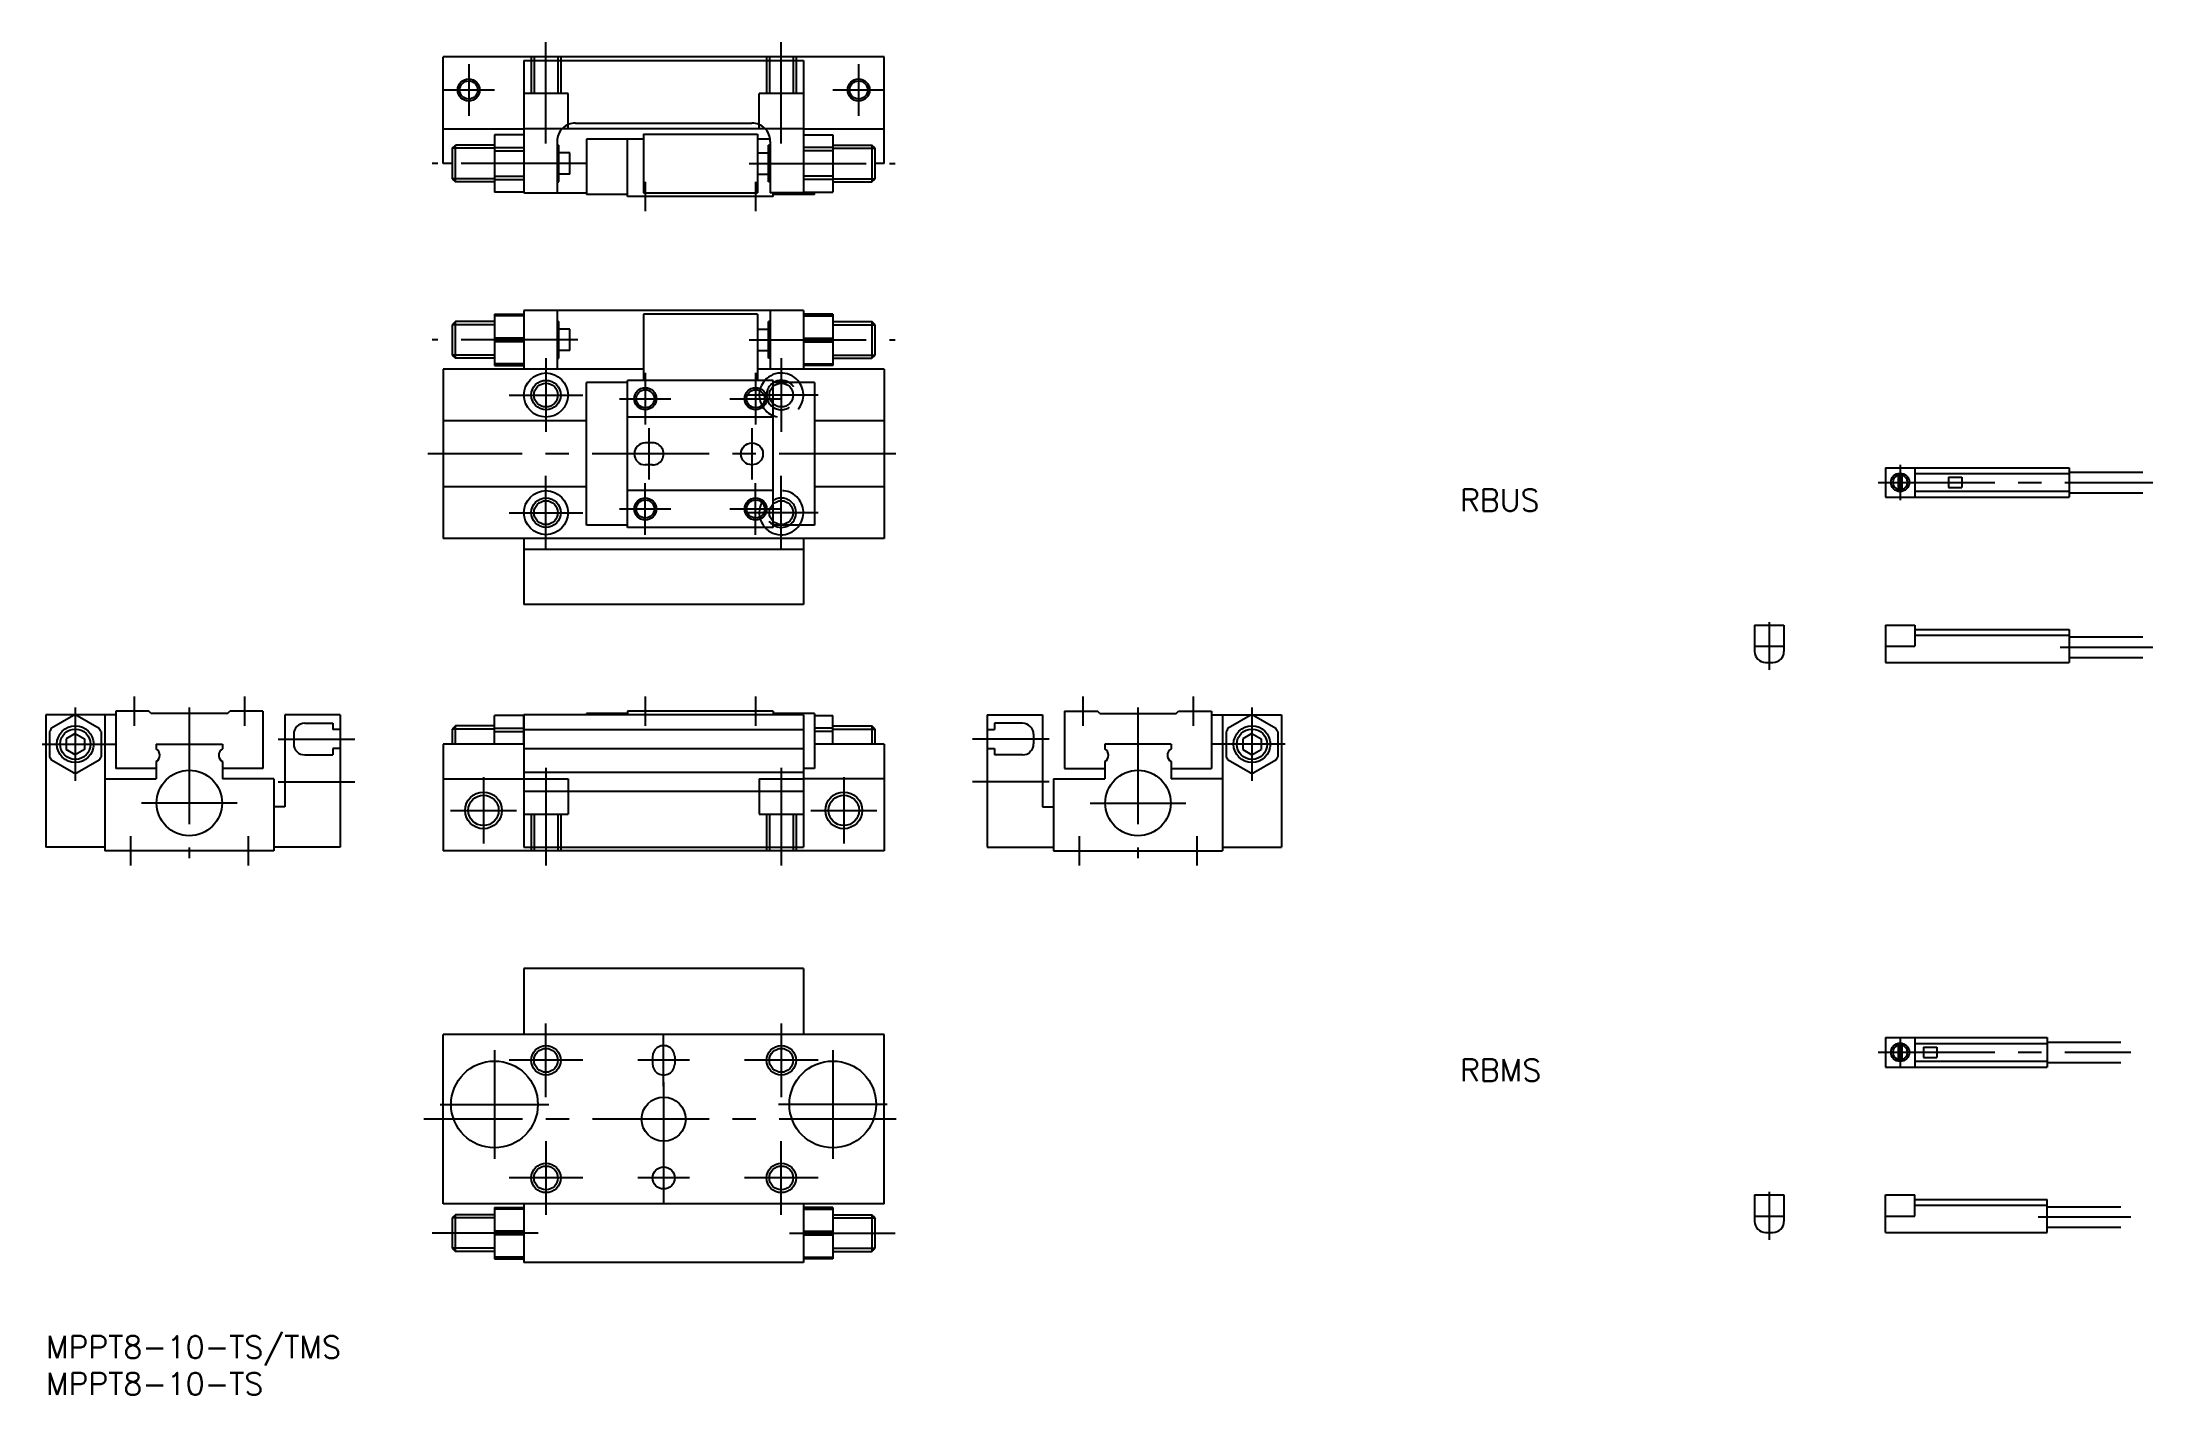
# Model space of a CAD drawing. Extents: x -1 to 286, y -8 to 176.
import ezdxf

# ---------------------------------------------------------------- set-up
doc = ezdxf.new("R2010")
doc.units = 0
doc.header["$LTSCALE"] = 0.5
doc.linetypes.add('CENTER', pattern=[50.8, 31.75, -6.35, 6.35, -6.35])
doc.linetypes.add('DASHED', pattern=[19.05, 12.7, -6.35])
for name, color, linetype in [('MSM_CENTER', 1, 'CENTER'), ('MSM_CONTINUOUS', 7, 'CONTINUOUS'), ('MSM_DASHED', 4, 'DASHED'), ('MSM_NARROW', 5, 'CONTINUOUS'), ('MSM_PART_NUMBER', 7, 'CONTINUOUS')]:
    doc.layers.add(name, color=color, linetype=linetype)
doc.styles.get("Standard").update_dxf_attribs({"font": 'txt.shx', "height": 3, "bigfont": 'bigfont.shx'})

# ---------------------------------------------------------------- blocks, each defined once
blk = doc.blocks.new('*U3')
at = {"layer": 'MSM_PART_NUMBER'}
blk.add_text('MPPT8-10-TS/TMS', height=3, dxfattribs=at).set_placement((0, -3))
blk = doc.blocks.new('*U4')
at = {"layer": 'MSM_PART_NUMBER'}
blk.add_text('MPPT8-10-TS', height=3, dxfattribs=at).set_placement((0, -8))
blk = doc.blocks.new('*U6')
at = {"layer": 'MSM_PART_NUMBER'}
blk.add_text('RBMS', height=3, dxfattribs=at).set_placement((192.289459, 34.67411))
blk = doc.blocks.new('*U7')
at = {"layer": 'MSM_PART_NUMBER'}
blk.add_text('RBUS', height=3, dxfattribs=at).set_placement((192.289459, 112.200919))

msp = doc.modelspace()

# ---------------------------------------------------------------- linework, layer by layer
at = {"layer": 'MSM_CENTER'}
for p, q in [((68.00003, 162.2), (68.00003, 176)), ((100.000031, 162.2), (100.000031, 176)), ((57.5, 173), (57.5, 166)), ((110.5, 173), (110.5, 166)), ((54, 169.5), (61, 169.5)), ((107, 169.5), (114, 169.5)), ((72.35263, 159.49997), (52.53128, 159.49997)), ((95.647339, 159.49997), (115.468689, 159.49997)), ((81.500008, 157), (81.500008, 153)), ((96.500008, 157), (96.500008, 153)), ((72.35263, 135.5), (52.53128, 135.5)), ((95.647339, 135.5), (115.468689, 135.5)), ((68.00003, 132.99998), (68.00003, 123)), ((100, 132.99998), (100, 123)), ((81.500015, 131), (81.500015, 124)), ((96.500015, 131), (96.500015, 124)), ((63.00003, 128), (73.00003, 128)), ((78.000015, 127.5), (85.000015, 127.5)), ((93.000015, 127.5), (100.000015, 127.5)), ((105, 128), (95, 128)), ((82.000015, 123.5), (82.000015, 116.5)), ((96.000015, 123.5), (96.000015, 116.5)), ((115.571106, 120), (51.93793, 120)), ((252.125182, 118.517241), (252.125182, 113.717241)), ((68.00003, 107), (68.00003, 117)), ((81.500015, 109), (81.500015, 116)), ((96.500015, 109), (96.500015, 116)), ((100, 107), (100, 117)), ((249.125179, 116.117241), (286.488868, 116.117241)), ((63.00003, 112), (73.00003, 112)), ((78.000015, 112.5), (85.000015, 112.5)), ((93.000015, 112.5), (100.000015, 112.5)), ((105, 112), (95, 112)), ((234.331769, 97.117241), (234.331769, 90.617241)), ((273.895064, 93.717239), (286.488868, 93.717239)), ((12, 87), (12, 83)), ((27, 87), (27, 83)), ((81.500008, 87), (81.500008, 83)), ((96.500008, 87), (96.500008, 83)), ((141, 87), (141, 83)), ((156, 87), (156, 83)), ((3.99997, 85.500008), (3.99997, 75.499992)), ((19.5, 85.486794), (19.5, 64.993584)), ((148.5, 85.486794), (148.5, 64.993584)), ((164.000031, 85.500008), (164.000031, 75.499992)), ((-0.50003, 80.500008), (9.49997, 80.500008)), ((31.60001, 81.20002), (42, 81.20002)), ((136.399994, 81.20002), (126, 81.20002)), ((168.500031, 80.500008), (158.500031, 80.500008)), ((31.60001, 75.400017), (42, 75.400017)), ((59.5, 76), (59.5, 67)), ((68.00003, 77.300003), (68.00003, 64)), ((100.000031, 77.300003), (100.000031, 64)), ((108.5, 76), (108.5, 67)), ((136.399994, 75.400017), (126, 75.400017)), ((26, 72.5), (13, 72.5)), ((142, 72.5), (155, 72.5)), ((55, 71.5), (64, 71.5)), ((104, 71.5), (113, 71.5)), ((11.5, 68), (11.5, 64)), ((27.5, 68), (27.5, 64)), ((140.5, 68), (140.5, 64)), ((156.5, 68), (156.5, 64)), ((68, 32.5), (68, 42.5)), ((84, 34.000004), (84, 41.000004)), ((100, 42.5), (100, 32.5)), ((252.125182, 40.590433), (252.125182, 36.590433)), ((61, 38.900002), (61, 24.099998)), ((73, 37.5), (63, 37.5)), ((87.5, 37.500004), (80.5, 37.500004)), ((105, 37.5), (95, 37.5)), ((107.000031, 38.900002), (107.000031, 24.099998)), ((249.146959, 38.590433), (283.488868, 38.590433)), ((84.000015, 34.540001), (84.000015, 24.459999)), ((115.599457, 29.5), (51.36983, 29.5)), ((53.59999, 31.5), (68.39999, 31.5)), ((114.400024, 31.5), (99.600037, 31.5)), ((68, 26.5), (68, 16.5)), ((100, 16.5), (100, 26.5)), ((84, 24.999996), (84, 17.999996)), ((73, 21.5), (63, 21.5)), ((87.5, 21.499996), (80.5, 21.499996)), ((105, 21.5), (95, 21.5)), ((234.331769, 19.590433), (234.331769, 13.090433)), ((270.895064, 16.190443), (283.488868, 16.190443)), ((66.91556, 14), (52.53128, 14)), ((101.117874, 14), (115.468689, 14))]:
    msp.add_line(p, q, dxfattribs=at)
at = {"layer": 'MSM_CONTINUOUS'}
for p, q in [((54, 159.5), (54, 174)), ((114, 174), (54, 174)), ((64.99998, 173.5), (64.99998, 155.5)), ((64.99998, 173.5), (102.999985, 173.5)), ((102.999985, 173.5), (102.999985, 155.5)), ((114, 159.5), (114, 174)), ((54, 164.2), (64.99998, 164.2)), ((97.832993, 164.2), (70.16698, 164.2)), ((71.99998, 164.99997), (95.999985, 164.99997)), ((102.999985, 164.2), (114, 164.2)), ((55.25, 161.567), (55.683, 162)), ((55.25, 161.567), (55.25, 157.433)), ((55.683, 157), (55.683, 162)), ((61, 162), (55.683, 162)), ((60.99998, 163.39998), (60.99998, 155.59996)), ((64.99998, 163.39998), (60.99998, 163.39998)), ((60.99998, 161.67076), (64.99998, 161.67076)), ((60.99998, 161.22049), (64.99998, 161.22049)), ((69.49998, 162.49997), (69.49998, 155.5)), ((69.49998, 161.99997), (69.75, 161.99997)), ((69.75, 156.99997), (69.75, 161.99997)), ((71.25, 160.94997), (69.75, 160.94997)), ((71.25, 158.04997), (71.25, 160.94997)), ((73.50002, 162.8), (73.50002, 155.3)), ((81.250015, 162.8), (73.50002, 162.8)), ((79.100006, 155), (79.100006, 162.8)), ((81.250015, 163.49998), (81.250015, 155.49998)), ((81.250015, 163.49998), (96.750031, 163.49998)), ((96.750031, 163.49998), (96.750031, 155.49998)), ((98.481918, 162.8), (96.750031, 162.8)), ((96.750031, 160.94997), (98.250031, 160.94997)), ((98.250031, 156.99997), (98.250031, 161.99997)), ((98.500046, 161.99997), (98.250031, 161.99997)), ((98.499985, 162.49997), (98.499985, 155.5)), ((102.999985, 163.39998), (106.999985, 163.39998)), ((106.999985, 161.67076), (102.999985, 161.67076)), ((106.999985, 161.22049), (102.999985, 161.22049)), ((106.999985, 163.39998), (106.999985, 155.59996)), ((107.000005, 162), (112.317005, 162)), ((112.317005, 162), (112.317005, 157)), ((112.750005, 161.567), (112.317005, 162)), ((112.750005, 157.433), (112.750005, 161.567)), ((55.25, 159.5), (54, 159.5)), ((71.25, 158.04997), (69.75, 158.04997)), ((73.50002, 159.5), (71.25, 159.5)), ((96.750031, 158.04997), (98.250031, 158.04997)), ((114, 159.5), (112.749985, 159.5)), ((55.25, 157.433), (55.683, 157)), ((61, 157), (55.683, 157)), ((60.99998, 157.77945), (64.99998, 157.77945)), ((60.99998, 157.32913), (64.99998, 157.32913)), ((64.99998, 155.59996), (60.99998, 155.59996)), ((64.99998, 155.5), (73.50002, 155.5)), ((69.49998, 156.99997), (69.75, 156.99997)), ((79.100006, 155.3), (73.50002, 155.3)), ((98.900009, 155), (79.100006, 155)), ((81.250015, 155.49998), (96.750031, 155.49998)), ((98.500046, 156.99997), (98.250031, 156.99997)), ((102.999985, 155.5), (98.499985, 155.5)), ((98.900009, 155), (98.900009, 155.5)), ((104.500015, 155.3), (98.900009, 155.3)), ((106.999985, 157.77945), (102.999985, 157.77945)), ((106.999985, 157.32913), (102.999985, 157.32913)), ((102.999985, 155.59996), (106.999985, 155.59996)), ((104.500015, 155.3), (104.500015, 155.59996)), ((107.000005, 157), (112.317005, 157)), ((112.317005, 157), (112.750005, 157.433)), ((55.683, 138), (55.25, 137.567)), ((55.683, 133), (55.683, 138)), ((61, 138), (55.683, 138)), ((60.99998, 139), (64.99998, 139)), ((60.99998, 139), (60.99998, 132)), ((64.99998, 138.755), (60.99998, 138.755)), ((64.99998, 139.5), (64.99998, 131.5)), ((102.999985, 139.5), (64.99998, 139.5)), ((69.49998, 139.5), (69.49998, 131.5)), ((69.49998, 138), (69.75, 138)), ((69.75, 133), (69.75, 138)), ((81.250015, 139), (81.250015, 130)), ((96.750031, 139), (81.250015, 139)), ((96.750031, 139), (96.750031, 130)), ((98.250031, 133), (98.250031, 138)), ((98.500046, 138), (98.250031, 138)), ((98.499985, 139.5), (98.499985, 131.5)), ((102.999985, 139.5), (102.999985, 131.5)), ((106.999985, 139), (102.999985, 139)), ((102.999985, 138.755), (106.999985, 138.755)), ((106.999985, 139), (106.999985, 132)), ((107.000005, 138), (112.317005, 138)), ((112.317005, 138), (112.317005, 133)), ((112.750005, 137.567), (112.317005, 138)), ((55.25, 137.567), (55.25, 133.433)), ((64.99998, 135.745), (60.99998, 135.745)), ((64.99998, 135.255), (60.99998, 135.255)), ((71.25, 136.95), (69.75, 136.95)), ((71.25, 134.05), (71.25, 136.95)), ((96.750031, 136.95), (98.250031, 136.95)), ((102.999985, 135.745), (106.999985, 135.745)), ((102.999985, 135.255), (106.999985, 135.255)), ((112.750005, 133.433), (112.750005, 137.567)), ((55.25, 133.433), (55.683, 133)), ((61, 133), (55.683, 133)), ((64.99998, 132.245), (60.99998, 132.245)), ((69.49998, 133), (69.75, 133)), ((71.25, 134.05), (69.75, 134.05)), ((96.750031, 134.05), (98.250031, 134.05)), ((98.500046, 133), (98.250031, 133)), ((102.999985, 132.245), (106.999985, 132.245)), ((107.000005, 133), (112.317005, 133)), ((112.317005, 133), (112.750005, 133.433)), ((54, 131.5), (54, 108.5)), ((81.250015, 131.5), (54, 131.5)), ((60.99998, 132), (64.99998, 132)), ((73.50002, 110.3), (73.50002, 129.70001)), ((79.100006, 129.70001), (73.50002, 129.70001)), ((79.100006, 110), (79.100006, 130)), ((98.900024, 130), (79.100006, 130)), ((114, 131.5), (96.750031, 131.5)), ((98.900009, 110), (98.900009, 130)), ((104.500015, 129.70001), (98.900009, 129.70001)), ((106.999985, 132), (102.999985, 132)), ((104.500015, 129.70001), (104.500015, 110.3)), ((114, 131.5), (114, 108.5)), ((73.50002, 124.5), (54, 124.5)), ((98.900009, 125.00002), (79.100006, 125.00002)), ((114, 124.5), (104.500015, 124.5)), ((82.500015, 121.5), (81.500015, 121.5)), ((82.500015, 118.5), (81.500015, 118.5)), ((250.125182, 118.117241), (250.125182, 114.117241)), ((250.125182, 118.117241), (275.125182, 118.117241)), ((254.125174, 118.117241), (254.125174, 114.117241)), ((275.125182, 118.117241), (275.125182, 114.117241)), ((73.50002, 115.5), (54, 115.5)), ((98.900009, 115.00002), (79.100006, 115.00002)), ((114, 115.5), (104.500015, 115.5)), ((251.875182, 117.341991), (251.875182, 114.892491)), ((252.375182, 117.341991), (252.375182, 114.892491)), ((254.125174, 117.317241), (275.125182, 117.317241)), ((254.125174, 114.917231), (275.125182, 114.917231)), ((258.725181, 116.817241), (260.525184, 116.817241)), ((258.725181, 116.817241), (258.725181, 115.417231)), ((258.725181, 115.417231), (260.525184, 115.417231)), ((260.525184, 116.817241), (260.525184, 115.417231)), ((275.125182, 117.517231), (285.125182, 117.517231)), ((250.125182, 114.117241), (275.125182, 114.117241)), ((275.125182, 114.717241), (285.125182, 114.717241)), ((79.100006, 110.3), (73.50002, 110.3)), ((98.900009, 110), (79.100006, 110)), ((104.500015, 110.3), (98.900009, 110.3)), ((114, 108.5), (54, 108.5)), ((65, 108.5), (65, 99.5)), ((103, 107), (65, 107)), ((103, 108.5), (103, 99.5)), ((103, 99.5), (65, 99.5)), ((232.331769, 96.717239), (232.331769, 93.117241)), ((232.331769, 96.717239), (236.331769, 96.717239)), ((236.331769, 96.717239), (236.331769, 93.117241)), ((250.125182, 96.717239), (254.125174, 96.717239)), ((250.125182, 96.717239), (250.125182, 91.617241)), ((254.125174, 96.717239), (254.125174, 93.817246)), ((254.125174, 96.117241), (275.125182, 96.117241)), ((254.125174, 95.317246), (275.125182, 95.317246)), ((275.125182, 96.117241), (275.125182, 91.617241)), ((275.125182, 95.117241), (285.125182, 95.117241)), ((232.331769, 93.817246), (236.331769, 93.817246)), ((250.125182, 93.817246), (254.125174, 93.817246)), ((275.125182, 92.317246), (285.125182, 92.317246)), ((233.831769, 91.617241), (234.831769, 91.617241)), ((250.125182, 91.617241), (275.125182, 91.617241)), ((0, 84.500008), (0, 66.5)), ((9.5, 84.500008), (0, 84.500008)), ((3.74002, 84.391335), (0.75995, 82.670792)), ((4.26003, 84.391327), (7.23991, 82.670883)), ((8, 84.500008), (8, 66)), ((14, 85), (9.5, 85)), ((9.5, 85), (9.5, 77.199997)), ((14.29999, 84.700005), (14, 84.999992)), ((24.70001, 84.700005), (14.29999, 84.700005)), ((24.70001, 84.700005), (25, 85)), ((29.5, 85), (25, 85)), ((29.5, 85), (29.5, 77.199997)), ((39.99997, 84.500008), (32.49997, 84.500008)), ((32.5, 84.500008), (32.5, 72.000008)), ((35.19998, 83.350029), (38.99997, 83.350029)), ((38.99997, 83.350029), (38.99997, 82.500023)), ((40, 84.500008), (40, 66.5)), ((60.99998, 80.5), (60.99998, 84.400032)), ((64.99998, 84.400032), (60.99998, 84.400032)), ((64.99998, 80.5), (64.99998, 84.499992)), ((65.00003, 84.500008), (65.00003, 66.5)), ((103.000031, 84.500008), (65.00003, 84.500008)), ((73.50002, 84.500008), (73.50002, 84.700005)), ((79.100006, 84.700005), (73.50002, 84.700005)), ((79.100006, 85), (79.100006, 84.500008)), ((98.900009, 85), (79.100006, 85)), ((98.900009, 85), (98.900009, 84.500008)), ((104.500015, 84.700005), (98.900009, 84.700005)), ((103.000031, 84.500008), (103.000031, 66.5)), ((104.500015, 84.700005), (104.500015, 77.200005)), ((104.500015, 84.400032), (106.999985, 84.400032)), ((106.999985, 80.5), (106.999985, 84.400032)), ((128, 84.500008), (128, 66.5)), ((128.000031, 84.500008), (135.500031, 84.500008)), ((129.000031, 83.350029), (129.000031, 82.500023)), ((132.800018, 83.350029), (129.000031, 83.350029)), ((135.5, 84.500008), (135.5, 72.000008)), ((138.5, 85), (138.5, 77.199997)), ((138.5, 85), (143, 85)), ((143.299988, 84.700005), (142.999992, 85)), ((143.299988, 84.700005), (153.700012, 84.700005)), ((153.700012, 84.699997), (154.000004, 84.999992)), ((154, 85), (158.5, 85)), ((158.5, 85), (158.5, 77.199997)), ((158.5, 84.500008), (168, 84.500008)), ((160, 84.500008), (160, 66)), ((163.740084, 84.391335), (160.760017, 82.670792)), ((164.260086, 84.391327), (167.239985, 82.670883)), ((168, 84.500008), (168, 66.5)), ((0.5, 82.220528), (0.5, 78.779488)), ((2.74997, 81.221687), (2.74997, 79.778313)), ((3.99998, 81.943382), (2.74998, 81.221695)), ((3.99998, 81.943382), (5.24997, 81.221703)), ((5.24997, 81.221687), (5.24997, 79.778313)), ((7.5, 82.220413), (7.5, 78.779602)), ((15, 80.5), (15, 79.866028)), ((15, 80.5), (24, 80.5)), ((24, 80.5), (24, 79.866028)), ((33.69998, 81.850029), (33.69998, 80.550011)), ((39.99997, 82.500023), (38.99997, 82.500023)), ((54, 80.5), (54, 66)), ((65.00003, 80.5), (54, 80.5)), ((55.683, 83), (55.25, 82.567)), ((55.25, 82.567), (55.25, 80.5)), ((55.683, 80.5), (55.683, 83)), ((61, 83), (55.683, 83)), ((60.99998, 82.670876), (64.99998, 82.670876)), ((60.99998, 82.220551), (64.99998, 82.220551)), ((65.00003, 82.500023), (103.000031, 82.500023)), ((106.999985, 82.670876), (104.500015, 82.670876)), ((106.999985, 82.220551), (104.500015, 82.220551)), ((114, 80.5), (104.500015, 80.5)), ((107.000005, 83), (112.317005, 83)), ((112.317005, 83), (112.317005, 80.5)), ((112.750005, 82.567), (112.317005, 83)), ((112.750005, 80.5), (112.750005, 82.567)), ((114, 80.5), (114, 66)), ((128.000031, 82.500023), (129.000031, 82.500023)), ((134.300018, 81.850029), (134.300018, 80.550011)), ((144, 80.5), (144, 79.866028)), ((153, 80.5), (144, 80.5)), ((153, 80.5), (153, 79.866028)), ((160.500061, 82.220528), (160.500061, 78.779488)), ((162.750031, 81.221687), (162.750031, 79.778313)), ((164.000021, 81.94339), (162.750034, 81.22171)), ((164.00001, 81.943382), (165.250008, 81.221695)), ((165.250031, 81.221687), (165.250031, 79.778313)), ((167.500061, 82.220413), (167.500061, 78.779602)), ((3.73994, 76.608688), (0.75999, 78.32917)), ((3.99997, 79.056641), (2.74998, 79.77832)), ((5.24998, 79.77832), (3.99998, 79.056633)), ((7.23988, 78.329079), (4.26009, 76.608688)), ((15, 78.13398), (15, 75.800003)), ((24, 78.133972), (24, 75.800003)), ((35.19998, 79.050011), (38.99997, 79.050011)), ((39.99997, 79.900017), (38.99997, 79.900017)), ((38.99997, 79.900017), (38.99997, 79.050011)), ((65.00003, 79.900017), (103.000031, 79.900017)), ((128.000031, 79.900017), (129.000031, 79.900017)), ((129.000031, 79.900017), (129.000031, 79.050011)), ((132.800018, 79.050011), (129.000031, 79.050011)), ((144, 78.133972), (144, 75.800003)), ((153, 78.13398), (153, 75.800003)), ((163.740013, 76.608688), (160.760048, 78.329178)), ((162.75001, 79.778313), (164.000008, 79.056625)), ((164.000034, 79.056641), (165.250021, 79.77832)), ((167.239952, 78.329079), (164.260149, 76.608688)), ((8, 75.800003), (15, 75.800003)), ((15, 77.199997), (9.5, 77.199997)), ((29.5, 77.199997), (24, 77.199997)), ((31, 75.800003), (24, 75.800003)), ((31, 75.800003), (31, 66)), ((54, 75.800003), (65.00003, 75.800003)), ((65.00003, 76.70002), (103.000031, 76.70002)), ((104.500015, 77.200005), (103.000031, 77.200005)), ((114.000031, 75.800003), (103.000031, 75.800003)), ((137, 75.800003), (144, 75.800003)), ((137, 75.800003), (137, 66)), ((138.5, 77.199997), (144, 77.199997)), ((153, 77.199997), (158.5, 77.199997)), ((160, 75.800003), (153, 75.800003)), ((32.49997, 72.000008), (31, 72.000008)), ((65.00003, 74.100014), (103.000031, 74.100014)), ((135.500031, 72.000008), (137, 72.000008)), ((8, 66.5), (0, 66.5)), ((40, 66.5), (31, 66.5)), ((65.00003, 66.5), (103.000031, 66.5)), ((128, 66.5), (137, 66.5)), ((160, 66.5), (168, 66.5)), ((31, 66), (8, 66)), ((114, 66), (54, 66)), ((137, 66), (160, 66)), ((65.00003, 50), (65.00003, 41)), ((103.000031, 50), (65.00003, 50)), ((103.000031, 50), (103.000031, 41)), ((54, 18), (54, 41)), ((114, 41), (54, 41)), ((114, 18), (114, 41)), ((250.125182, 40.590433), (250.125182, 36.590433)), ((250.125182, 40.590433), (272.125182, 40.590433)), ((254.12519, 40.590433), (254.12519, 36.590433)), ((272.125182, 40.590433), (272.125182, 36.590433)), ((82.5, 38.000004), (82.5, 37.000004)), ((85.5, 38.000004), (85.5, 37.000004)), ((251.875182, 39.815183), (251.875182, 37.365683)), ((252.375182, 39.815183), (252.375182, 37.365683)), ((254.12519, 39.790433), (272.125182, 39.790433)), ((254.12519, 37.390433), (272.125182, 37.390433)), ((255.325179, 39.290433), (255.325179, 37.890433)), ((255.325179, 39.290433), (257.125182, 39.290433)), ((255.325179, 37.890433), (257.125182, 37.890433)), ((257.125182, 39.290433), (257.125182, 37.890433)), ((272.125182, 39.990433), (282.12519, 39.990433)), ((250.125182, 36.590433), (272.125182, 36.590433)), ((272.125182, 37.190433), (282.12519, 37.190433)), ((114, 18), (54, 18)), ((60.99998, 17.5), (60.99998, 10.5)), ((60.99998, 17.5), (64.99998, 17.5)), ((64.99998, 17.255005), (60.99998, 17.255005)), ((64.99998, 18), (64.99998, 10)), ((102.999985, 18), (102.999985, 10)), ((106.999985, 17.5), (102.999985, 17.5)), ((102.999985, 17.255005), (106.999985, 17.255005)), ((106.999985, 17.5), (106.999985, 10.5)), ((232.331769, 19.190443), (232.331769, 15.590433)), ((232.331769, 19.190443), (236.331769, 19.190443)), ((236.331769, 19.190443), (236.331769, 15.590433)), ((250.125182, 19.190443), (254.12519, 19.190443)), ((250.125182, 14.090433), (250.125182, 19.190443)), ((254.12519, 16.290433), (254.12519, 19.190443)), ((254.12519, 18.590433), (272.125182, 18.590433)), ((254.12519, 17.790443), (272.125182, 17.790443)), ((272.125182, 14.090433), (272.125182, 18.590433)), ((272.125182, 17.590433), (282.12519, 17.590433)), ((55.68298, 16.5), (55.24998, 16.067)), ((55.24998, 16.067), (55.24998, 11.933)), ((55.68298, 11.5), (55.68298, 16.5)), ((60.99998, 16.5), (55.68298, 16.5)), ((106.999985, 16.5), (112.316985, 16.5)), ((112.749985, 16.067), (112.316985, 16.5)), ((112.316985, 16.5), (112.316985, 11.5)), ((112.749985, 11.933), (112.749985, 16.067)), ((232.331769, 16.290433), (236.331769, 16.290433)), ((250.125182, 16.290433), (254.12519, 16.290433)), ((272.125182, 14.790443), (282.12519, 14.790443)), ((55.24998, 11.933), (55.68298, 11.5)), ((60.99998, 11.5), (55.68298, 11.5)), ((64.99998, 14.244995), (60.99998, 14.244995)), ((64.99998, 13.755005), (60.99998, 13.755005)), ((102.999985, 14.244995), (106.999985, 14.244995)), ((102.999985, 13.755005), (106.999985, 13.755005)), ((106.999985, 11.5), (112.316985, 11.5)), ((112.316985, 11.5), (112.749985, 11.933)), ((233.831769, 14.090433), (234.831769, 14.090433)), ((250.125182, 14.090433), (272.125182, 14.090433)), ((64.99998, 10.744995), (60.99998, 10.744995)), ((60.99998, 10.5), (64.99998, 10.5)), ((102.999985, 10), (64.99998, 10)), ((102.999985, 10.744995), (106.999985, 10.744995)), ((106.999985, 10.5), (102.999985, 10.5))]:
    msp.add_line(p, q, dxfattribs=at)
for centre, radius in [((57.5, 169.5), 1.2295), ((110.5, 169.5), 1.2295), ((68.00003, 128), 3), ((68.00003, 128), 1.621), ((100, 127.99999), 1.621), ((81.500015, 127.5), 1.2295), ((96.500015, 127.5), 1.2295), ((96.000015, 120), 1.5), ((68.00003, 112), 3), ((252.125182, 116.117241), 1.25), ((68.00003, 112), 1.621), ((81.500015, 112.5), 1.2295), ((96.500015, 112.5), 1.2295), ((100, 112), 1.621), ((3.99997, 80.5), 2.5), ((164.000031, 80.5), 2.5), ((19.5, 72.5), 4.45), ((148.5, 72.5), 4.45), ((59.5, 71.5), 2.067), ((108.5, 71.5), 2.067), ((61, 31.5), 5.9), ((68, 37.5), 1.621), ((100, 37.5), 1.621), ((107.000031, 31.5), 5.9), ((252.125182, 38.590433), 1.25), ((84.000015, 29.5), 3), ((68, 21.5), 1.621), ((84, 21.499996), 1.5), ((100, 21.5), 1.621)]:
    msp.add_circle(centre, radius, dxfattribs=at)
for centre, radius, start, end in [((71.99998, 162.49997), 2.5, 90.000003, 180.00001), ((95.999985, 162.49997), 2.5, 0, 90.000003), ((100, 128), 3, 34.51839, 138.18969), ((81.500015, 120), 1.5, 90.000003, 270), ((82.500015, 120), 1.5, 270, 90.000003), ((252.125182, 116.117241), 1, 104.47752, 255.52249), ((252.125182, 116.117241), 1, 284.47751, 75.522488), ((100, 112), 3, 221.81031, 325.48161), ((233.831769, 93.117241), 1.5, 179.99999, 270), ((234.831769, 93.117241), 1.5, 270, 0), ((3.99997, 80.500008), 3.9, 86.176661, 93.821828), ((35.19998, 81.850029), 1.5, 90.000003, 180.00001), ((132.800018, 81.850029), 1.5, 359.99999, 89.999996), ((164.000031, 80.500008), 3.9, 86.176661, 93.821828), ((3.99997, 80.500008), 3.9, 146.17818, 153.82212), ((3.99997, 80.500008), 3.9, 26.175879, 33.823336), ((35.19998, 80.550011), 1.5, 180.00001, 270), ((132.800018, 80.550011), 1.5, 270, 359.99999), ((164.000031, 80.500008), 3.9, 146.17818, 153.82212), ((164.000031, 80.500008), 3.9, 26.175879, 33.823336), ((3.99997, 80.500008), 3.9, 206.17788, 213.82279), ((3.99997, 80.500008), 3.9, 326.17569, 333.82412), ((14.5, 79), 0.999998, 300.00152, 60.000432), ((24.5, 79), 1.000004, 120.00211, 240.00165), ((143.5, 79), 1.000004, 299.99835, 59.997891), ((153.5, 79), 0.999998, 119.99957, 239.99848), ((164.000031, 80.500008), 3.9, 206.17788, 213.82279), ((164.000031, 80.500008), 3.9, 326.17569, 333.82412), ((3.99997, 80.500008), 3.9, 266.1772, 273.8243), ((164.000031, 80.500008), 3.9, 266.1772, 273.8243), ((84, 38.000004), 1.5, 0, 180.00001), ((252.125182, 38.590433), 1, 104.47751, 255.52249), ((252.125182, 38.590433), 1, 284.47751, 75.522488), ((84, 37.000004), 1.5, 179.99999, 0.00001), ((233.831769, 15.590433), 1.5, 179.99999, 270), ((234.831769, 15.590433), 1.5, 270, 0)]:
    msp.add_arc(centre, radius, start, end, dxfattribs=at)
at = {"layer": 'MSM_DASHED'}
for p, q in [((66.00003, 174.000003), (66.00003, 169.000003)), ((66.37903, 174), (66.37903, 169)), ((69.62103, 174.000006), (69.62103, 169.000006)), ((70.00003, 174.000003), (70.00003, 169.000003)), ((98.000031, 174.000003), (98.000031, 169.000003)), ((98.379031, 174), (98.379031, 169)), ((101.621031, 174.000006), (101.621031, 169.000006)), ((102.000031, 174.000003), (102.000031, 169.000003)), ((71.00003, 169), (65.00003, 169)), ((71.00003, 164.2), (71.00003, 169)), ((103.000031, 169), (97.000031, 169)), ((97.000031, 164.2), (97.000031, 169)), ((70.167026, 164.2), (64.999988, 164.2)), ((103.000031, 164.2), (97.832993, 164.2)), ((65.00003, 75.800003), (71.00003, 75.800003)), ((71.00003, 75.800003), (71.00003, 71.000003)), ((97.000031, 75.800003), (97.000031, 71.000003)), ((97.000031, 75.800003), (103.000031, 75.800003)), ((65.00003, 71.000003), (71.00003, 71.000003)), ((66.00003, 71.000003), (66.00003, 66.000003)), ((66.37903, 71), (66.37903, 66)), ((69.62103, 71.000006), (69.62103, 66.000006)), ((70.00003, 71.000003), (70.00003, 66.000003)), ((97.000031, 71.000003), (103.000031, 71.000003)), ((98.000031, 71.000003), (98.000031, 66.000003)), ((98.379031, 71), (98.379031, 66)), ((101.621031, 71.000006), (101.621031, 66.000006)), ((102.000031, 71.000003), (102.000031, 66.000003))]:
    msp.add_line(p, q, dxfattribs=at)
for centre, radius, start, end in [((100, 128), 3, 138.18969, 34.518393), ((100, 127.99999), 2, 121.78724295, 58.21275705), ((100, 112), 3, 325.48161, 221.81031), ((100, 112), 2, 301.78833062, 238.21166938)]:
    msp.add_arc(centre, radius, start, end, dxfattribs=at)
at = {"layer": 'MSM_NARROW'}
for p, q in [((61, 161.567), (55.25, 161.567)), ((69.49998, 161.59998), (69.75, 161.59998)), ((98.500046, 161.59998), (98.250031, 161.59998)), ((107.000005, 161.567), (112.750005, 161.567)), ((61, 157.433), (55.25, 157.433)), ((69.49998, 157.39998), (69.75, 157.39998)), ((98.500046, 157.39998), (98.250031, 157.39998)), ((107.000005, 157.433), (112.750005, 157.433)), ((61, 137.567), (55.25, 137.567)), ((69.49998, 137.60001), (69.75, 137.60001)), ((98.500046, 137.60001), (98.250031, 137.60001)), ((107.000005, 137.567), (112.750005, 137.567)), ((61, 133.433), (55.25, 133.433)), ((69.49998, 133.40001), (69.75, 133.40001)), ((98.500046, 133.40001), (98.250031, 133.40001)), ((107.000005, 133.433), (112.750005, 133.433)), ((61, 82.567), (55.25, 82.567)), ((107.000005, 82.567), (112.750005, 82.567)), ((65.00003, 72.5), (65.00003, 71)), ((103.000031, 72.5), (103.000031, 71)), ((60.99998, 16.067), (55.24998, 16.067)), ((106.999985, 16.067), (112.749985, 16.067)), ((60.99998, 11.933), (55.24998, 11.933)), ((106.999985, 11.933), (112.749985, 11.933))]:
    msp.add_line(p, q, dxfattribs=at)
for centre, radius in [((57.5, 169.5), 1.5), ((110.5, 169.5), 1.5), ((68.00003, 128), 2), ((81.500015, 127.5), 1.5), ((96.500015, 127.5), 1.5), ((68.00003, 112), 2), ((81.500015, 112.5), 1.5), ((96.500015, 112.5), 1.5), ((3.99997, 80.5), 2.067), ((164.000031, 80.5), 2.067), ((59.5, 71.5), 2.5), ((108.5, 71.5), 2.5), ((68, 37.5), 2), ((100, 37.5), 2), ((68, 21.5), 2), ((100, 21.5), 2)]:
    msp.add_circle(centre, radius, dxfattribs=at)
for centre, start, end in [((100, 127.99999), 58.21275705, 121.78724295), ((100, 112), 238.21166938, 301.78833062)]:
    msp.add_arc(centre, 2, start, end, dxfattribs=at)

# ---------------------------------------------------------------- block references
at = {"layer": 'MSM_CONTINUOUS'}
for name in ['*U7', '*U6', '*U3', '*U4']:
    msp.add_blockref(name, (0, 0), dxfattribs=at)

doc.saveas('drawing.dxf')
